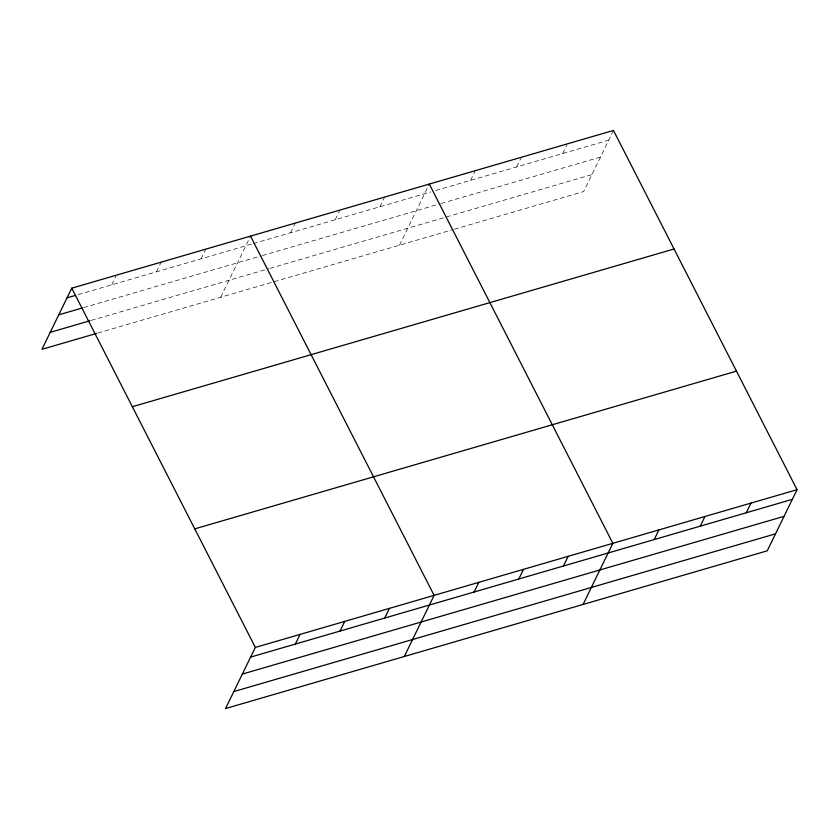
<?xml version="1.0" encoding="UTF-8"?>
<svg xmlns="http://www.w3.org/2000/svg" width="839" height="839" viewBox="0 0 839 839"><rect width="100%" height="100%" fill="white"/><g stroke="black" fill="none" stroke-linecap="round" stroke-linejoin="round"><path stroke-width="0.63" stroke-dasharray="4.2 3.15" d="M111.744 284.841L115.939 276.241M156.432 271.826L161.151 262.156M201.119 258.811L205.838 249.141M220.709 297.268L250.525 236.126M290.504 232.781L295.223 223.111M335.191 219.766L339.386 211.176M379.878 206.761L384.598 197.081M399.469 245.208L429.295 184.066M470.616 180.333L475.335 170.663M516.667 166.93L521.376 157.25M562.707 153.516L566.902 144.916M613.466 130.444L583.65 191.575L454.224 229.267M78.226 294.594L252.015 243.992M253.263 243.625L430.795 191.932M435.777 190.484L608.747 140.113M83.596 307.609L261.118 255.916M262.355 255.549L439.93 203.846M441.178 203.478L600.472 157.092M91.199 320.404L268.721 268.711M269.959 268.354L591.935 174.596M97.817 333.052L452.987 229.624"/><path stroke-width="1.26" d="M797.05 489.682L255.35 647.425L225.534 708.556L767.234 550.824L797.05 489.682L613.466 130.444L71.766 288.176L41.95 349.318L96.569 333.408M295.328 644.079L300.037 634.41M340.015 631.064L344.735 621.395M384.702 618.049L389.422 608.38M404.293 656.507L434.109 595.365L250.525 236.126M474.087 592.03L478.807 582.35M518.775 579.015L523.494 569.345M563.462 566L568.181 556.33M583.053 604.458L612.869 543.315L429.295 184.066M654.2 539.582L658.919 529.902M700.24 526.168L704.959 516.499M746.291 512.765L751.01 503.085M67.057 297.855L75.741 295.318M58.772 314.835L82.358 307.965M50.235 332.338L89.962 320.771M132.352 406.726L674.053 248.984M194.774 528.874L736.464 371.132M250.63 657.094L792.331 499.352M242.345 674.074L784.046 516.342M233.819 691.577L775.519 533.835M71.766 288.176L255.35 647.425"/></g></svg>
